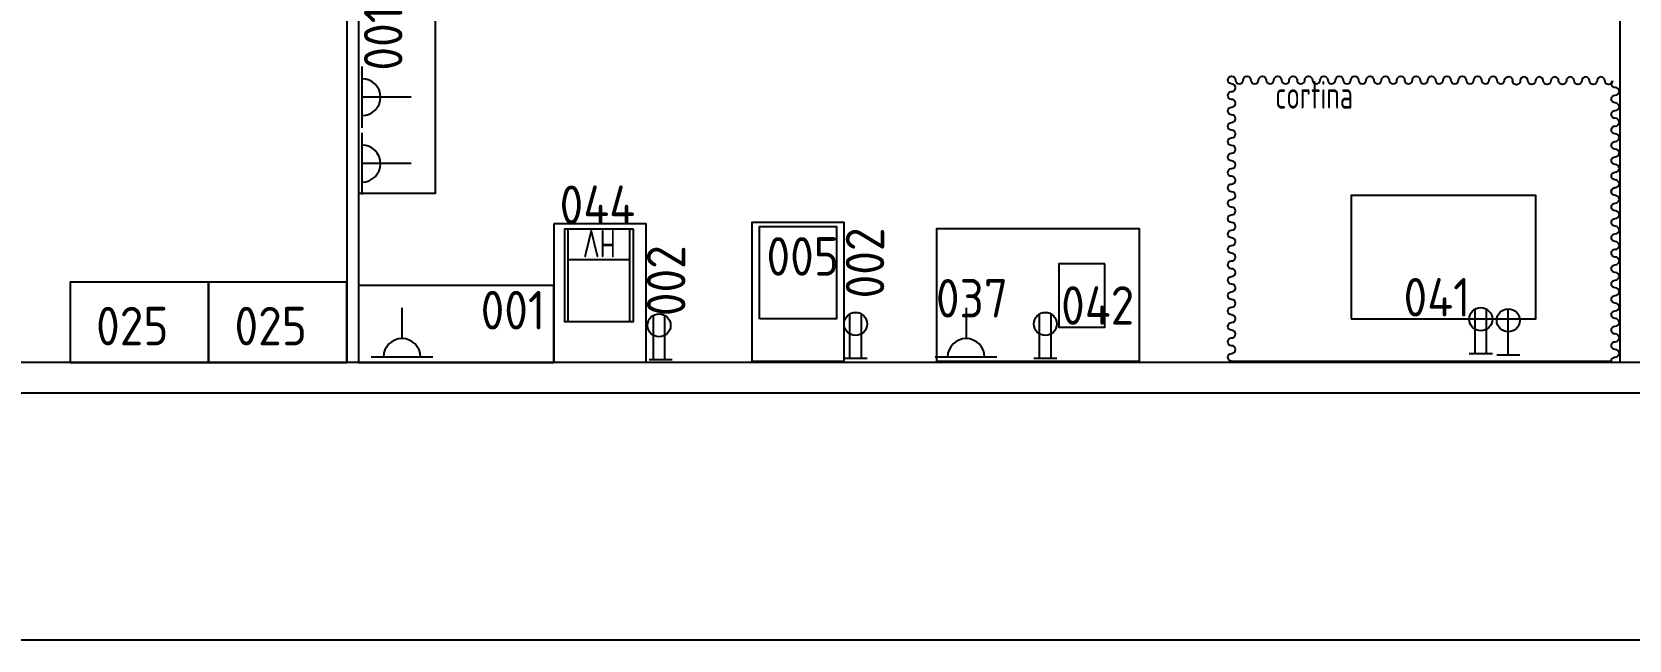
# Model space of a CAD drawing. Header units: millimetres. Extents: x 18768 to 1484868, y -11027 to 520152.
# Drawn here: x 198631 to 209015, y 256378 to 260327 of the extents above; entities that cross this region are included whole.
import ezdxf
from ezdxf.enums import TextEntityAlignment as Align

# ---------------------------------------------------------------- set-up
doc = ezdxf.new("R2010")
doc.units = ezdxf.units.MM
for name, color, linetype in [('025', 3, 'Continuous'), ('1-PAREDES', 7, 'Continuous'), ('L018-SIMBOLO1', 3, 'Continuous'), ('L025-CONTORNO', 7, 'Continuous'), ('L025-TEXTO', 7, 'Continuous'), ('L035-ARRANJO-ADQUIRIR', 102, 'Continuous'), ('L1-ARRANJO', 5, 'Continuous'), ('PAREDES', 7, 'Continuous')]:
    doc.layers.add(name, color=color, linetype=linetype)
doc.layers.add('L035-DEMOLIÇÃO', color=40, linetype='Continuous', plot=False)
doc.styles.add('ISO-CP--18', font='isocp.shx', dxfattribs={"width": 0.75, "height": 180})
doc.styles.add('ISO-CP--25', font='isocp.shx', dxfattribs={"height": 250})

# ---------------------------------------------------------------- blocks, each defined once
blk = doc.blocks.new('BL_SENAI_id9350512080')
at = {"layer": 'L035-ARRANJO-ADQUIRIR', "color": 0, "linetype": 'ByBlock', "lineweight": -2}
for p, q in [((0, 400), (0, -200)), ((400, 400), (400, -200)), ((0, 0), (400, 0))]:
    blk.add_line(p, q, dxfattribs=at)
blk.add_lwpolyline([(-25, -200), (425, -200), (425, 400), (-25, 400)], close=True, dxfattribs=at)
at = {"layer": 'L025-TEXTO', "style": 'ISO-CP--25'}
blk.add_attdef('rmp_mt_codmaterial', (15, 15), '', height=40, dxfattribs=at)
at = {"layer": 'L025-TEXTO', "style": 'ISO-CP--25', "flags": 1}
for tag in ['rmp_mt_nomeunid', 'rmp_mt_potencia', 'rmp_mt_cod']:
    blk.add_attdef(tag, (15, 15), '', height=40, dxfattribs=at)
at = {"layer": 'L035-ARRANJO-ADQUIRIR', "color": 0, "linetype": 'ByBlock', "lineweight": -2, "style": 'ISO-CP--18', "width": 0.75}
blk.add_text('HV', height=180, dxfattribs=at).set_placement((91, -196))
blk = doc.blocks.new('BL_SENAI_id9320230780')
at = {"layer": 'L025-TEXTO', "color": 0}
blk.add_lwpolyline([(-342, 28), (295, 665), (-130, 1089), (-766, 453)], close=True, dxfattribs=at)
at = {"layer": 'L025-TEXTO', "style": 'ISO-CP--18'}
blk.add_attdef('rmp_mt_codmaterial', (15, 15), '', height=40, dxfattribs=at)
at = {"layer": 'L025-TEXTO', "style": 'ISO-CP--18', "flags": 1}
for tag in ['rmp_mt_nomeunid', 'rmp_mt_potencia', 'rmp_mt_cod']:
    blk.add_attdef(tag, (15, 15), '', height=40, dxfattribs=at)
blk = doc.blocks.new('BL_SENAI_id9320241110')
at = {"layer": 'L025-CONTORNO', "color": 0}
blk.add_lwpolyline([(-492, -306), (828, -306), (828, 554), (-492, 554)], close=True, dxfattribs=at)
at = {"layer": 'L025-TEXTO', "style": 'ISO-CP--25'}
blk.add_attdef('rmp_mt_codmaterial', (15, 15), '', height=40, dxfattribs=at)
at = {"layer": 'L025-TEXTO', "style": 'ISO-CP--25', "flags": 1}
for tag in ['rmp_mt_nomeunid', 'rmp_mt_potencia', 'rmp_mt_cod']:
    blk.add_attdef(tag, (15, 15), '', height=40, dxfattribs=at)
blk = doc.blocks.new('BL_SENAI_id9350512320')
at = {"layer": 'L1-ARRANJO', "color": 0}
blk.add_lwpolyline([(-192, 85), (-792, 85), (-792, 585), (-192, 585)], close=True, dxfattribs=at)
at = {"layer": 'L025-TEXTO', "style": 'ISO-CP--18'}
blk.add_attdef('rmp_mt_codmaterial', (15, 15), '', height=40, dxfattribs=at)
at = {"layer": 'L025-TEXTO', "style": 'ISO-CP--18', "flags": 1}
for tag in ['rmp_mt_nomeunid', 'rmp_mt_potencia', 'rmp_mt_cod']:
    blk.add_attdef(tag, (15, 15), '', height=40, dxfattribs=at)
blk = doc.blocks.new('BL_SENAI_id9300149993')
at = {"layer": 'L035-ARRANJO-ADQUIRIR', "color": 0, "linetype": 'ByBlock', "lineweight": -2}
blk.add_lwpolyline([(300, 410), (0, 410), (0, 0), (300, 0)], close=True, dxfattribs=at)
at = {"layer": 'L025-TEXTO', "style": 'ISO-CP--25'}
blk.add_attdef('rmp_mt_codmaterial', (15, 15), '', height=40, dxfattribs=at)
at = {"layer": 'L025-TEXTO', "style": 'ISO-CP--25', "flags": 1}
for tag in ['rmp_mt_nomeunid', 'rmp_mt_potencia', 'rmp_mt_cod']:
    blk.add_attdef(tag, (15, 15), '', height=40, dxfattribs=at)
blk = doc.blocks.new('BL_SENAI_id9300144989')
at = {"layer": 'L035-ARRANJO-ADQUIRIR', "color": 0, "linetype": 'ByBlock', "lineweight": -2}
blk.add_lwpolyline([(0, 0), (1200, 0), (1200, 800), (0, 800)], close=True, dxfattribs=at)
at = {"layer": 'L025-TEXTO', "linetype": 'ByBlock', "lineweight": -2, "style": 'ISO-CP--25'}
blk.add_attdef('rmp_mt_codmaterial', (15, 15), '', height=40, dxfattribs=at)
at = {"layer": 'L025-TEXTO', "linetype": 'ByBlock', "lineweight": -2, "style": 'ISO-CP--25', "flags": 1}
for tag in ['rmp_mt_nomeunid', 'rmp_mt_potencia', 'rmp_mt_cod']:
    blk.add_attdef(tag, (15, 15), '', height=40, dxfattribs=at)
blk = doc.blocks.new('BL_SENAI_id9320260060')
at = {"layer": '025', "color": 0}
blk.add_lwpolyline([(-1269, -8), (1, -8), (1, 492), (-1269, 492)], close=True, dxfattribs=at)
at = {"layer": 'L025-TEXTO', "style": 'ISO-CP--18'}
blk.add_attdef('rmp_mt_codmaterial', (15, 15), '', height=40, dxfattribs=at)
at = {"layer": 'L025-TEXTO', "style": 'ISO-CP--18', "flags": 1}
for tag in ['rmp_mt_nomeunid', 'rmp_mt_potencia', 'rmp_mt_cod']:
    blk.add_attdef(tag, (15, 15), '', height=40, dxfattribs=at)
blk = doc.blocks.new('BL_SENAI_id9320230440')
at = {"layer": 'L035-ARRANJO-ADQUIRIR', "color": 0}
blk.add_lwpolyline([(0, 520), (-900, 520), (-900, 0), (0, 0)], close=True, dxfattribs=at)
at = {"layer": 'L025-TEXTO', "style": 'ISO-CP--25'}
blk.add_attdef('rmp_mt_codmaterial', (15, 15), '', height=40, dxfattribs=at)
at = {"layer": 'L025-TEXTO', "style": 'ISO-CP--25', "flags": 1}
for tag in ['rmp_mt_nomeunid', 'rmp_mt_potencia', 'rmp_mt_cod']:
    blk.add_attdef(tag, (15, 15), '', height=40, dxfattribs=at)

msp = doc.modelspace()

# ---------------------------------------------------------------- linework, layer by layer
at = {"layer": '1-PAREDES'}
for q in [(208954.692, 258238.498), (208954.692, 258181.257)]:
    msp.add_line((208954.692, 265681.257), q, dxfattribs=at)
at = {"layer": 'L018-SIMBOLO1'}
for p, q in [((202670.952, 258196.663), (202670.952, 258486.615)), ((202745.952, 258196.663), (202745.952, 258486.615)), ((203948.711, 258205.941), (203948.711, 258495.893)), ((204023.711, 258205.941), (204023.711, 258495.893)), ((205182.452, 258205.941), (205182.452, 258495.893)), ((205257.452, 258205.941), (205257.452, 258495.893)), ((208013.774, 258236.732), (208013.774, 258526.684)), ((208088.774, 258236.732), (208088.774, 258526.684)), ((208229.735, 258229.179), (208229.735, 258529.179)), ((202792.942, 258196.663), (202642.942, 258196.663)), ((204061.211, 258205.941), (203911.211, 258205.941)), ((205294.952, 258205.941), (205144.952, 258205.941)), ((208126.274, 258236.732), (207976.274, 258236.732)), ((208154.735, 258229.179), (208304.735, 258229.179))]:
    msp.add_line(p, q, dxfattribs=at)
for centre in [(202708.452, 258421.663), (203986.211, 258430.941), (205219.952, 258430.941), (208051.274, 258461.732), (208229.735, 258454.179)]:
    msp.add_circle(centre, 75, dxfattribs=at)
at = {"layer": 'L035-ARRANJO-ADQUIRIR', "color": 100}
for p, q in [((200776.652, 259703.715), (200776.652, 260103.715)), ((201096.652, 259903.715), (200776.652, 259903.715)), ((200776.652, 259271.979), (200776.652, 259671.979)), ((201096.652, 259471.979), (200776.652, 259471.979)), ((201036.729, 258535.792), (201036.729, 258335.792)), ((204704.455, 258535.792), (204704.455, 258335.792)), ((201236.729, 258215.792), (200836.729, 258215.792)), ((204904.455, 258215.792), (204504.455, 258215.792))]:
    msp.add_line(p, q, dxfattribs=at)
at = {"layer": 'L035-ARRANJO-ADQUIRIR'}
msp.add_line((206431.211, 258189.649), (208900.169, 258189.649), dxfattribs=at)
for points in [[(206431.211, 258189.649, -1), (206431.211, 258239.649, 1), (206431.211, 258289.649, -1), (206431.211, 258339.649, 1), (206431.211, 258389.649, -1), (206431.211, 258439.649, 1), (206431.211, 258489.649, -1), (206431.211, 258539.649, 1), (206431.211, 258589.649, -1), (206431.211, 258639.649, 1), (206431.211, 258689.649, -1), (206431.211, 258739.649, 1), (206431.211, 258789.649, -1), (206431.211, 258839.649, 1), (206431.211, 258889.649, -1), (206431.211, 258939.649, 1), (206431.211, 258989.649, -1), (206431.211, 259039.649, 1), (206431.211, 259089.649, -1), (206431.211, 259139.649, 1), (206431.211, 259189.649, -1), (206431.211, 259239.649, 1), (206431.211, 259289.649, -1), (206431.211, 259339.649, 1), (206431.211, 259389.649, -1), (206431.211, 259439.649, 1), (206431.211, 259489.649, -1), (206431.211, 259539.649, 1), (206431.211, 259589.649, -1), (206431.211, 259639.649, 1), (206431.211, 259689.649, -1), (206431.211, 259739.649, 1), (206431.211, 259789.649, -1), (206431.211, 259839.649, 1), (206431.211, 259889.649, -1), (206431.211, 259939.649, 1), (206431.211, 259989.649, -0.414213562), (206406.211, 260014.649, -1), (206456.211, 260014.649, 1), (206506.211, 260014.649, -1), (206556.211, 260014.649, 1), (206606.211, 260014.649, -1), (206656.211, 260014.649, 1), (206706.211, 260014.649, -1), (206756.211, 260014.649, 1), (206806.211, 260014.649, -1), (206856.211, 260014.649, 1), (206906.211, 260014.649, -1), (206956.211, 260014.649, 1), (207006.211, 260014.649, -1), (207056.211, 260014.649, 1), (207106.211, 260014.649, -1), (207156.211, 260014.649, 1), (207206.211, 260014.649, -1), (207256.211, 260014.649, 1), (207306.211, 260014.649, -1), (207356.211, 260014.649, 1), (207406.211, 260014.649, -1), (207456.211, 260014.649, 1), (207506.211, 260014.649, -1), (207556.211, 260014.649, 1), (207606.211, 260014.649, -1), (207656.211, 260014.649, 1), (207706.211, 260014.649, -1), (207756.211, 260014.649, 1), (207806.211, 260014.649, -1), (207856.211, 260014.649, 1), (207906.211, 260014.649, -1), (207956.211, 260014.649, 1), (208006.211, 260014.649, -1), (208056.211, 260014.649, 1), (208106.211, 260014.649, -1), (208156.211, 260014.649, 1), (208206.211, 260014.649, -1), (208257.494, 260009.707)], [(208907.488, 260010.319, -1), (208857.488, 260010.319, 1), (208807.488, 260010.319, -1), (208757.488, 260010.319, 1), (208707.488, 260010.319, -1), (208657.488, 260010.319, 1), (208607.488, 260010.319, -1), (208557.488, 260010.319, 1), (208507.488, 260010.319, -1), (208457.488, 260010.319, 1), (208407.488, 260010.319, -1), (208357.488, 260010.319, 1), (208307.488, 260010.319, -1.010999671), (208257.494, 260009.707)], [(208900.169, 259290.569, -0.425120504), (208925.152, 259316.496, 1), (208925.152, 259366.496, -1), (208925.152, 259416.496, 1), (208925.152, 259466.496, -1), (208925.152, 259516.496, 1), (208925.152, 259566.496, -1), (208925.152, 259616.496, 1), (208925.152, 259666.496, -1), (208925.152, 259716.496, 1), (208925.152, 259766.496, -1), (208925.152, 259816.496, 1), (208925.152, 259866.496, -1), (208925.152, 259916.496, 1), (208925.152, 259966.496, -0.667910937), (208907.461, 260009.161, -0.667910937)], [(208900.169, 258189.649, -0.425120504), (208925.152, 258215.576, 1), (208925.152, 258265.576, -1), (208925.152, 258315.576, 1), (208925.152, 258365.576, -1), (208925.152, 258415.576, 1), (208925.152, 258465.576, -1), (208925.152, 258515.576, 1), (208925.152, 258565.576, -1), (208925.152, 258615.576, 1), (208925.152, 258665.576, -1), (208925.152, 258715.576, 1), (208925.152, 258765.576, -1), (208925.152, 258815.576, 1), (208925.152, 258865.576, -1), (208925.152, 258915.576, 1), (208925.152, 258965.576, -1), (208925.152, 259015.576, 1), (208925.152, 259065.576, -1), (208925.152, 259115.576, 1), (208925.152, 259165.576, -1), (208925.152, 259215.576, 1), (208925.152, 259265.576, -1.010999671), (208924.54, 259315.569)]]:
    msp.add_lwpolyline(points, format="xyb", dxfattribs=at)
at = {"layer": 'L035-ARRANJO-ADQUIRIR', "color": 100}
for centre, start, end in [((200776.652, 259903.715), 270, 90), ((200776.652, 259471.979), 270, 90), ((201036.729, 258215.792), 0, 180), ((204704.455, 258215.792), 0, 180)]:
    msp.add_arc(centre, 120, start, end, dxfattribs=at)
at = {"layer": 'L035-DEMOLIÇÃO', "linetype": 'ByBlock', "lineweight": -2}
msp.add_lwpolyline([(243039.686, 256377.737), (151141.405, 256377.737), (151141.405, 293906.33), (243039.686, 293906.33)], close=True, dxfattribs=at)
at = {"layer": 'PAREDES'}
for p, q in [((200678.375, 265681.257), (200678.375, 258181.257)), ((200753.375, 265681.257), (200753.375, 258181.257)), ((210246.044, 258181.257), (187312.279, 258181.257)), ((210246.044, 257981.257), (187138.279, 257981.257))]:
    msp.add_line(p, q, dxfattribs=at)

# ---------------------------------------------------------------- block references
at = {"layer": 'L035-ARRANJO-ADQUIRIR'}
ref = msp.add_blockref('BL_SENAI_id9320260060', (200761.531, 259282.139), dxfattribs=dict(at, rotation=270))
ref.add_attrib('rmp_mt_codmaterial', '001', dxfattribs={"layer": 'L025-TEXTO', "height": 250, "rotation": 90, "style": 'ISO-CP--18'}).set_placement((200914.528, 260286.106), align=Align.MIDDLE)
ref = msp.add_blockref('BL_SENAI_id9320230780', (201761.649, 258859.671), dxfattribs=dict(at, rotation=225.0000000000224))
ref.add_attrib('rmp_mt_codmaterial', '002', dxfattribs={"layer": 'L025-TEXTO', "height": 250, "rotation": 90, "style": 'ISO-CP--18'}).set_placement((202879.254, 258711.474), align=Align.CENTER)
ref = msp.add_blockref('BL_SENAI_id9350512080', (202517.995, 258847.148), dxfattribs=dict(at, rotation=180))
ref.add_attrib('rmp_mt_codmaterial', '044', dxfattribs={"layer": 'L025-TEXTO', "height": 250, "style": 'ISO-CP--25'}).set_placement((202307.14, 259205.341), align=Align.MIDDLE)
ref = msp.add_blockref('BL_SENAI_id9320230780', (204172.937, 258411.235), dxfattribs=dict(at, rotation=45.00000000002255))
ref.add_attrib('rmp_mt_codmaterial', '002', dxfattribs={"layer": 'L025-TEXTO', "height": 250, "rotation": 90, "style": 'ISO-CP--18'}).set_placement((204172.217, 258827.077), align=Align.CENTER)
ref = msp.add_blockref('BL_SENAI_id9300144989', (207208.374, 258464.052), dxfattribs=at)
ref.add_attrib('rmp_mt_codmaterial', '041', dxfattribs={"layer": 'L025-TEXTO', "linetype": 'ByBlock', "lineweight": -2, "height": 250, "style": 'ISO-CP--25'}).set_placement((207766.37, 258479.052), align=Align.CENTER)
ref = msp.add_blockref('BL_SENAI_id9350512320', (203277.265, 258272.704), dxfattribs=dict(at, rotation=270))
ref.add_attrib('rmp_mt_codmaterial', '005', dxfattribs={"layer": 'L025-TEXTO', "height": 250, "style": 'ISO-CP--18'}).set_placement((203642.09, 258744.459), align=Align.CENTER)
ref = msp.add_blockref('BL_SENAI_id9320241110', (205003.356, 258495.624), dxfattribs=at)
ref.add_attrib('rmp_mt_codmaterial', '037', dxfattribs={"layer": 'L025-TEXTO', "height": 250, "style": 'ISO-CP--25'}).set_placement((204742.807, 258472.356), align=Align.CENTER)
ref = msp.add_blockref('BL_SENAI_id9300149993', (205307.207, 258410.863), dxfattribs=at)
ref.add_attrib('rmp_mt_codmaterial', '042', (205322.207, 258425.863), dxfattribs={"layer": 'L025-TEXTO', "height": 250, "style": 'ISO-CP--25'})
ref = msp.add_blockref('BL_SENAI_id9320230440', (198878.375, 258701.257), dxfattribs=dict(at, rotation=180))
ref.add_attrib('rmp_mt_codmaterial', '025', dxfattribs={"layer": 'L025-TEXTO', "height": 250, "style": 'ISO-CP--25'}).set_placement((199282.922, 258416.939), align=Align.MIDDLE)
ref = msp.add_blockref('BL_SENAI_id9320230440', (199778.375, 258701.257), dxfattribs=dict(at, rotation=180))
ref.add_attrib('rmp_mt_codmaterial', '025', dxfattribs={"layer": 'L025-TEXTO', "height": 250, "style": 'ISO-CP--25'}).set_placement((200182.922, 258416.939), align=Align.MIDDLE)
ref = msp.add_blockref('BL_SENAI_id9320260060', (200754.257, 258673.102), dxfattribs=dict(at, rotation=180))
ref.add_attrib('rmp_mt_codmaterial', '001', dxfattribs={"layer": 'L025-TEXTO', "height": 250, "style": 'ISO-CP--18'}).set_placement((201758.224, 258520.105), align=Align.MIDDLE)

# ---------------------------------------------------------------- texts
at = {"layer": 'L025-TEXTO', "style": 'ISO-CP--18', "width": 0.75}
msp.add_text('cortina', height=180, dxfattribs=at).set_placement((206714.945, 259828.814))

doc.saveas('drawing.dxf')
